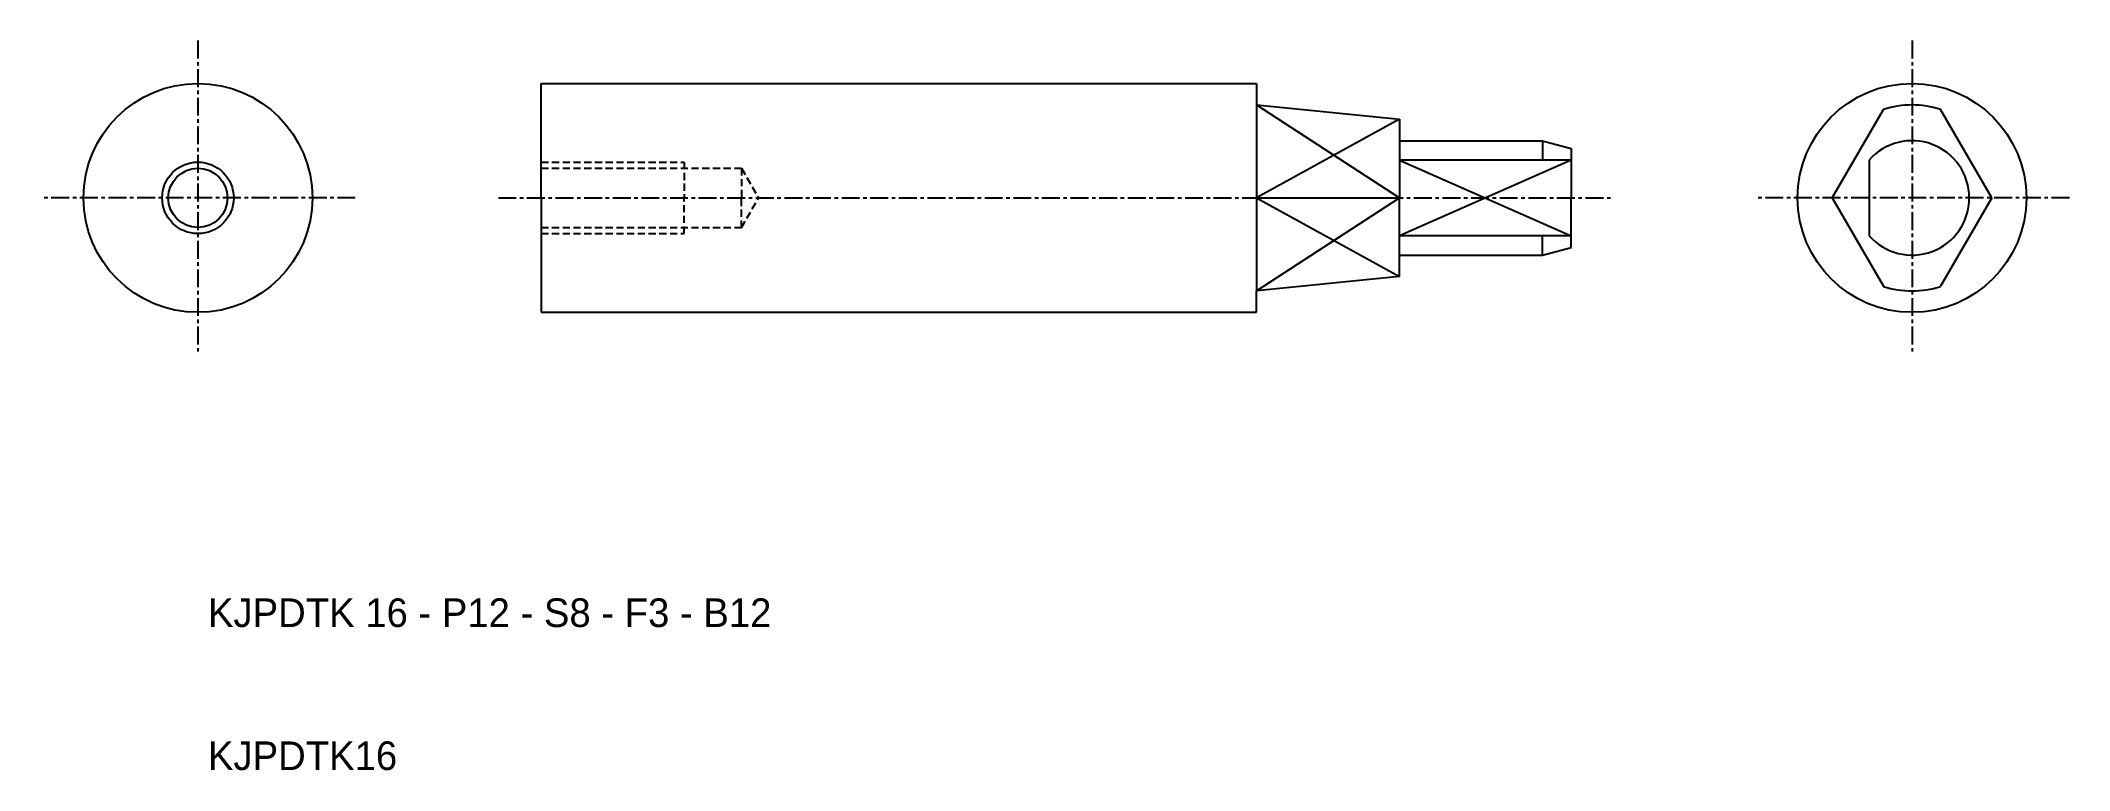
# Model space of a CAD drawing. Extents: x 11 to 153, y 10 to 61.
import ezdxf

# ---------------------------------------------------------------- set-up
doc = ezdxf.new("R2010")
doc.units = 0
doc.linetypes.add('CENTER', pattern=[2, 1.25, -0.25, 0.25, -0.25])
doc.linetypes.add('DASHED', pattern=[0.75, 0.5, -0.25])
doc.layers.get('0').update_dxf_attribs({"linetype": 'CONTINUOUS'})
doc.layers.add('CENTER', color=1, linetype='CENTER')

msp = doc.modelspace()

# ---------------------------------------------------------------- linework, layer by layer
at = {"color": 7, "linetype": 'CONTINUOUS'}
for p, q in [((46, 50), (46, 58)), ((46, 58), (96, 58)), ((96, 58), (96, 56.5)), ((96, 56.5), (106, 55.5)), ((96, 56.5), (96, 43.5)), ((106, 55.5), (106, 54)), ((136.25, 50), (139.82, 56.18)), ((147.39, 50), (143.82, 56.18)), ((106, 54), (106, 50)), ((106, 54), (116, 54)), ((116, 54), (118, 53.46)), ((116, 54), (116, 52.65)), ((118, 52.65), (106, 52.65)), ((118, 53.46), (118, 50)), ((138.82, 52.65), (138.82, 47.35)), ((46, 50), (46, 42)), ((96, 50), (106, 50)), ((106, 46), (106, 50)), ((118, 46.54), (118, 50)), ((136.25, 50), (139.82, 43.82)), ((147.39, 50), (143.82, 43.82)), ((118, 47.35), (106, 47.35)), ((116, 46), (116, 47.35)), ((106, 44.5), (106, 46)), ((106, 46), (116, 46)), ((116, 46), (118, 46.54)), ((106, 44.5), (96, 43.5)), ((96, 42), (96, 43.5)), ((46, 42), (96, 42))]:
    msp.add_line(p, q, dxfattribs=at)
at = {"color": 3, "linetype": 'CONTINUOUS'}
for p, q in [((96, 56.5), (106, 50)), ((106, 55.5), (96, 50)), ((118, 52.65), (106, 47.35)), ((106, 52.65), (118, 47.35)), ((96, 43.5), (106, 50)), ((96, 50), (106, 44.5))]:
    msp.add_line(p, q, dxfattribs=at)
at = {"color": 3, "linetype": 'DASHED'}
for p, q in [((46, 52.5), (56, 52.5)), ((56, 52.5), (56, 50)), ((46, 52.07), (60, 52.07)), ((60, 52.07), (61.19, 50)), ((60, 52.07), (60, 50)), ((56, 47.5), (56, 50)), ((60, 47.93), (61.19, 50)), ((60, 47.93), (60, 50)), ((46, 47.93), (60, 47.93)), ((46, 47.5), (56, 47.5))]:
    msp.add_line(p, q, dxfattribs=at)
at = {"color": 7, "linetype": 'CONTINUOUS'}
for centre, radius in [((22, 50), 8), ((141.82, 50), 8), ((22, 50), 2.07)]:
    msp.add_circle(centre, radius, dxfattribs=at)
at = {"color": 3, "linetype": 'CONTINUOUS'}
msp.add_circle((22, 50), 2.5, dxfattribs=at)
at = {"color": 7, "linetype": 'CONTINUOUS'}
for radius, start, end in [(6.5, 72.0798, 107.9202), (4, 221.4096, 138.5904), (6.5, 252.0798, 287.9202)]:
    msp.add_arc((141.82, 50), radius, start, end, dxfattribs=at)
at = {"layer": 'CENTER', "color": 1, "linetype": 'CENTER'}
for p, q in [((22, 61), (22, 39)), ((141.82, 61), (141.82, 39)), ((33, 50), (11, 50)), ((43, 50), (121, 50)), ((152.82, 50), (130.82, 50))]:
    msp.add_line(p, q, dxfattribs=at)

# ---------------------------------------------------------------- texts
at = {"color": 7, "linetype": 'CONTINUOUS'}
for s, p in [('KJPDTK 16 - P12 - S8 - F3 - B12', (22.7, 20)), ('KJPDTK16', (22.7, 10))]:
    msp.add_text(s, height=2, dxfattribs=at).set_placement(p)

doc.saveas('drawing.dxf')
